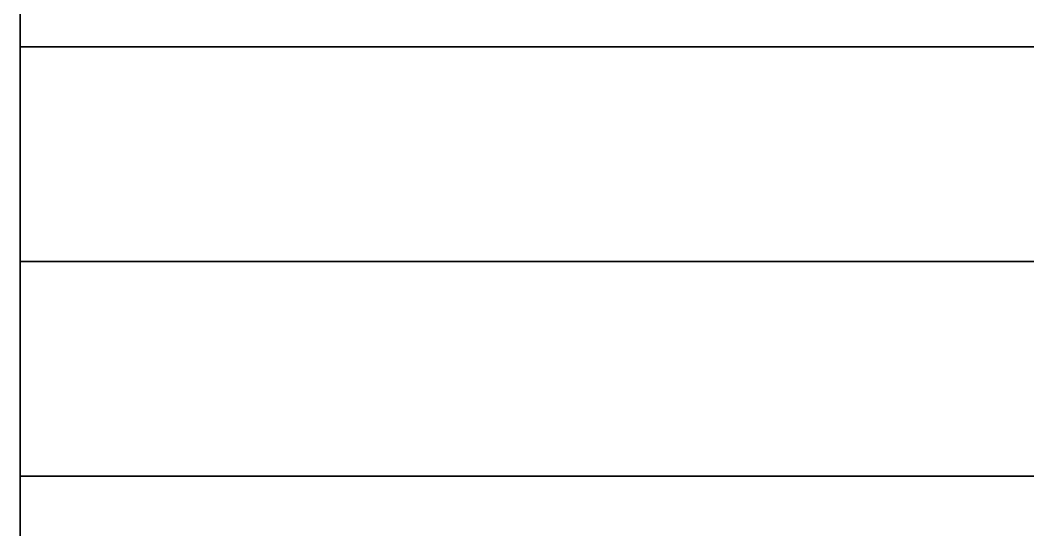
# Model space of a CAD drawing. Extents: x -19 to 297, y 0 to 420.
# Drawn here: x 173.667 to 176.015, y 216.143 to 217.331 of the extents above; entities that cross this region are included whole.
import ezdxf

# ---------------------------------------------------------------- set-up
doc = ezdxf.new("R2010")
doc.units = 0
doc.header["$MEASUREMENT"] = 0
doc.linetypes.add('K5LT_BASIC', pattern=[0])
doc.layers.add('Системный слой', color=7, linetype='Continuous')

# ---------------------------------------------------------------- blocks, each defined once
blk = doc.blocks.new('*U')
at = {"layer": 'Системный слой', "color": 5, "linetype": 'K5LT_BASIC'}
for p, q in [((173.6666, 217.2684), (173.6666, 217.7684)), ((173.6666, 216.7684), (173.6666, 217.2684)), ((173.6666, 217.2684), (183.6666, 217.2684)), ((183.6666, 217.2684), (173.6666, 217.2684)), ((173.6666, 216.2684), (173.6666, 216.7684)), ((173.6666, 216.7684), (183.6666, 216.7684)), ((183.6666, 216.7684), (173.6666, 216.7684)), ((173.6666, 215.7684), (173.6666, 216.2684)), ((173.6666, 216.2684), (183.6666, 216.2684)), ((183.6666, 216.2684), (173.6666, 216.2684))]:
    blk.add_line(p, q, dxfattribs=at)

msp = doc.modelspace()

# ---------------------------------------------------------------- linework, layer by layer
at = {"layer": 'Системный слой', "color": 5, "linetype": 'K5LT_BASIC'}
for p, q in [((173.6666, 223.2684), (173.6666, 213.7684)), ((173.6666, 213.7684), (173.6666, 223.2684)), ((173.6666, 213.7684), (173.6666, 220.2684))]:
    msp.add_line(p, q, dxfattribs=at)

# ---------------------------------------------------------------- block references
at = {"layer": 'Системный слой'}
msp.add_blockref('*U', (0, 0), dxfattribs=at)
msp.add_blockref('*U', (0, 0), dxfattribs=at)
msp.add_blockref('*U', (0, 0), dxfattribs=at)
msp.add_blockref('*U', (0, 0), dxfattribs=at)
msp.add_blockref('*U', (0, 0), dxfattribs=at)
msp.add_blockref('*U', (0, 0), dxfattribs=at)
msp.add_blockref('*U', (0, 0), dxfattribs=at)
msp.add_blockref('*U', (0, 0), dxfattribs=at)
msp.add_blockref('*U', (0, 0), dxfattribs=at)
msp.add_blockref('*U', (0, 0), dxfattribs=at)
msp.add_blockref('*U', (0, 0), dxfattribs=at)
msp.add_blockref('*U', (0, 0), dxfattribs=at)
msp.add_blockref('*U', (0, 0), dxfattribs=at)
msp.add_blockref('*U', (0, 0), dxfattribs=at)
msp.add_blockref('*U', (0, 0), dxfattribs=at)
msp.add_blockref('*U', (0, 0), dxfattribs=at)
msp.add_blockref('*U', (0, 0), dxfattribs=at)
msp.add_blockref('*U', (0, 0), dxfattribs=at)
msp.add_blockref('*U', (0, 0), dxfattribs=at)
msp.add_blockref('*U', (0, 0), dxfattribs=at)
msp.add_blockref('*U', (0, 0), dxfattribs=at)
msp.add_blockref('*U', (0, 0), dxfattribs=at)
msp.add_blockref('*U', (0, 0), dxfattribs=at)
msp.add_blockref('*U', (0, 0), dxfattribs=at)
msp.add_blockref('*U', (0, 0), dxfattribs=at)
msp.add_blockref('*U', (0, 0), dxfattribs=at)
msp.add_blockref('*U', (0, 0), dxfattribs=at)
msp.add_blockref('*U', (0, 0), dxfattribs=at)
msp.add_blockref('*U', (0, 0), dxfattribs=at)
msp.add_blockref('*U', (0, 0), dxfattribs=at)
msp.add_blockref('*U', (0, 0), dxfattribs=at)
msp.add_blockref('*U', (0, 0), dxfattribs=at)
msp.add_blockref('*U', (0, 0), dxfattribs=at)
msp.add_blockref('*U', (0, 0), dxfattribs=at)
msp.add_blockref('*U', (0, 0), dxfattribs=at)
msp.add_blockref('*U', (0, 0), dxfattribs=at)
msp.add_blockref('*U', (0, 0), dxfattribs=at)
msp.add_blockref('*U', (0, 0), dxfattribs=at)
msp.add_blockref('*U', (0, 0), dxfattribs=at)
msp.add_blockref('*U', (0, 0), dxfattribs=at)
msp.add_blockref('*U', (0, 0), dxfattribs=at)
msp.add_blockref('*U', (0, 0), dxfattribs=at)
msp.add_blockref('*U', (0, 0), dxfattribs=at)
msp.add_blockref('*U', (0, 0), dxfattribs=at)
msp.add_blockref('*U', (0, 0), dxfattribs=at)
msp.add_blockref('*U', (0, 0), dxfattribs=at)
msp.add_blockref('*U', (0, 0), dxfattribs=at)
msp.add_blockref('*U', (0, 0), dxfattribs=at)
msp.add_blockref('*U', (0, 0), dxfattribs=at)
msp.add_blockref('*U', (0, 0), dxfattribs=at)
msp.add_blockref('*U', (0, 0), dxfattribs=at)
msp.add_blockref('*U', (0, 0), dxfattribs=at)
msp.add_blockref('*U', (0, 0), dxfattribs=at)
msp.add_blockref('*U', (0, 0), dxfattribs=at)
msp.add_blockref('*U', (0, 0), dxfattribs=at)
msp.add_blockref('*U', (0, 0), dxfattribs=at)
msp.add_blockref('*U', (0, 0), dxfattribs=at)
msp.add_blockref('*U', (0, 0), dxfattribs=at)
msp.add_blockref('*U', (0, 0), dxfattribs=at)
msp.add_blockref('*U', (0, 0), dxfattribs=at)
msp.add_blockref('*U', (0, 0), dxfattribs=at)
msp.add_blockref('*U', (0, 0), dxfattribs=at)
msp.add_blockref('*U', (0, 0), dxfattribs=at)
msp.add_blockref('*U', (0, 0), dxfattribs=at)
msp.add_blockref('*U', (0, 0), dxfattribs=at)
msp.add_blockref('*U', (0, 0), dxfattribs=at)
msp.add_blockref('*U', (0, 0), dxfattribs=at)
msp.add_blockref('*U', (0, 0), dxfattribs=at)
msp.add_blockref('*U', (0, 0), dxfattribs=at)
msp.add_blockref('*U', (0, 0), dxfattribs=at)
msp.add_blockref('*U', (0, 0), dxfattribs=at)
msp.add_blockref('*U', (0, 0), dxfattribs=at)
msp.add_blockref('*U', (0, 0), dxfattribs=at)
msp.add_blockref('*U', (0, 0), dxfattribs=at)
msp.add_blockref('*U', (0, 0), dxfattribs=at)
msp.add_blockref('*U', (0, 0), dxfattribs=at)
msp.add_blockref('*U', (0, 0), dxfattribs=at)
msp.add_blockref('*U', (0, 0), dxfattribs=at)
msp.add_blockref('*U', (0, 0), dxfattribs=at)
msp.add_blockref('*U', (0, 0), dxfattribs=at)
msp.add_blockref('*U', (0, 0), dxfattribs=at)
msp.add_blockref('*U', (0, 0), dxfattribs=at)
msp.add_blockref('*U', (0, 0), dxfattribs=at)
msp.add_blockref('*U', (0, 0), dxfattribs=at)
msp.add_blockref('*U', (0, 0), dxfattribs=at)
msp.add_blockref('*U', (0, 0), dxfattribs=at)
msp.add_blockref('*U', (0, 0), dxfattribs=at)
msp.add_blockref('*U', (0, 0), dxfattribs=at)
msp.add_blockref('*U', (0, 0), dxfattribs=at)
msp.add_blockref('*U', (0, 0), dxfattribs=at)
msp.add_blockref('*U', (0, 0), dxfattribs=at)
msp.add_blockref('*U', (0, 0), dxfattribs=at)
msp.add_blockref('*U', (0, 0), dxfattribs=at)
msp.add_blockref('*U', (0, 0), dxfattribs=at)
msp.add_blockref('*U', (0, 0), dxfattribs=at)
msp.add_blockref('*U', (0, 0), dxfattribs=at)
msp.add_blockref('*U', (0, 0), dxfattribs=at)
msp.add_blockref('*U', (0, 0), dxfattribs=at)
msp.add_blockref('*U', (0, 0), dxfattribs=at)
msp.add_blockref('*U', (0, 0), dxfattribs=at)
msp.add_blockref('*U', (0, 0), dxfattribs=at)
msp.add_blockref('*U', (0, 0), dxfattribs=at)
msp.add_blockref('*U', (0, 0), dxfattribs=at)
msp.add_blockref('*U', (0, 0), dxfattribs=at)
msp.add_blockref('*U', (0, 0), dxfattribs=at)
msp.add_blockref('*U', (0, 0), dxfattribs=at)
msp.add_blockref('*U', (0, 0), dxfattribs=at)
msp.add_blockref('*U', (0, 0), dxfattribs=at)
msp.add_blockref('*U', (0, 0), dxfattribs=at)
msp.add_blockref('*U', (0, 0), dxfattribs=at)
msp.add_blockref('*U', (0, 0), dxfattribs=at)
msp.add_blockref('*U', (0, 0), dxfattribs=at)
msp.add_blockref('*U', (0, 0), dxfattribs=at)
msp.add_blockref('*U', (0, 0), dxfattribs=at)
msp.add_blockref('*U', (0, 0), dxfattribs=at)
msp.add_blockref('*U', (0, 0), dxfattribs=at)
msp.add_blockref('*U', (0, 0), dxfattribs=at)
msp.add_blockref('*U', (0, 0), dxfattribs=at)
msp.add_blockref('*U', (0, 0), dxfattribs=at)
msp.add_blockref('*U', (0, 0), dxfattribs=at)
msp.add_blockref('*U', (0, 0), dxfattribs=at)
msp.add_blockref('*U', (0, 0), dxfattribs=at)
msp.add_blockref('*U', (0, 0), dxfattribs=at)
msp.add_blockref('*U', (0, 0), dxfattribs=at)
msp.add_blockref('*U', (0, 0), dxfattribs=at)
msp.add_blockref('*U', (0, 0), dxfattribs=at)
msp.add_blockref('*U', (0, 0), dxfattribs=at)
msp.add_blockref('*U', (0, 0), dxfattribs=at)
msp.add_blockref('*U', (0, 0), dxfattribs=at)
msp.add_blockref('*U', (0, 0), dxfattribs=at)
msp.add_blockref('*U', (0, 0), dxfattribs=at)
msp.add_blockref('*U', (0, 0), dxfattribs=at)
msp.add_blockref('*U', (0, 0), dxfattribs=at)
msp.add_blockref('*U', (0, 0), dxfattribs=at)
msp.add_blockref('*U', (0, 0), dxfattribs=at)
msp.add_blockref('*U', (0, 0), dxfattribs=at)
msp.add_blockref('*U', (0, 0), dxfattribs=at)
msp.add_blockref('*U', (0, 0), dxfattribs=at)
msp.add_blockref('*U', (0, 0), dxfattribs=at)
msp.add_blockref('*U', (0, 0), dxfattribs=at)
msp.add_blockref('*U', (0, 0), dxfattribs=at)
msp.add_blockref('*U', (0, 0), dxfattribs=at)
msp.add_blockref('*U', (0, 0), dxfattribs=at)
msp.add_blockref('*U', (0, 0), dxfattribs=at)
msp.add_blockref('*U', (0, 0), dxfattribs=at)
msp.add_blockref('*U', (0, 0), dxfattribs=at)
msp.add_blockref('*U', (0, 0), dxfattribs=at)
msp.add_blockref('*U', (0, 0), dxfattribs=at)
msp.add_blockref('*U', (0, 0), dxfattribs=at)
msp.add_blockref('*U', (0, 0), dxfattribs=at)
msp.add_blockref('*U', (0, 0), dxfattribs=at)
msp.add_blockref('*U', (0, 0), dxfattribs=at)
msp.add_blockref('*U', (0, 0), dxfattribs=at)
msp.add_blockref('*U', (0, 0), dxfattribs=at)
msp.add_blockref('*U', (0, 0), dxfattribs=at)
msp.add_blockref('*U', (0, 0), dxfattribs=at)
msp.add_blockref('*U', (0, 0), dxfattribs=at)
msp.add_blockref('*U', (0, 0), dxfattribs=at)
msp.add_blockref('*U', (0, 0), dxfattribs=at)
msp.add_blockref('*U', (0, 0), dxfattribs=at)
msp.add_blockref('*U', (0, 0), dxfattribs=at)
msp.add_blockref('*U', (0, 0), dxfattribs=at)
msp.add_blockref('*U', (0, 0), dxfattribs=at)
msp.add_blockref('*U', (0, 0), dxfattribs=at)
msp.add_blockref('*U', (0, 0), dxfattribs=at)
msp.add_blockref('*U', (0, 0), dxfattribs=at)
msp.add_blockref('*U', (0, 0), dxfattribs=at)
msp.add_blockref('*U', (0, 0), dxfattribs=at)
msp.add_blockref('*U', (0, 0), dxfattribs=at)
msp.add_blockref('*U', (0, 0), dxfattribs=at)
msp.add_blockref('*U', (0, 0), dxfattribs=at)
msp.add_blockref('*U', (0, 0), dxfattribs=at)
msp.add_blockref('*U', (0, 0), dxfattribs=at)
msp.add_blockref('*U', (0, 0), dxfattribs=at)
msp.add_blockref('*U', (0, 0), dxfattribs=at)
msp.add_blockref('*U', (0, 0), dxfattribs=at)
msp.add_blockref('*U', (0, 0), dxfattribs=at)
msp.add_blockref('*U', (0, 0), dxfattribs=at)
msp.add_blockref('*U', (0, 0), dxfattribs=at)
msp.add_blockref('*U', (0, 0), dxfattribs=at)
msp.add_blockref('*U', (0, 0), dxfattribs=at)
msp.add_blockref('*U', (0, 0), dxfattribs=at)
msp.add_blockref('*U', (0, 0), dxfattribs=at)
msp.add_blockref('*U', (0, 0), dxfattribs=at)
msp.add_blockref('*U', (0, 0), dxfattribs=at)
msp.add_blockref('*U', (0, 0), dxfattribs=at)
msp.add_blockref('*U', (0, 0), dxfattribs=at)
msp.add_blockref('*U', (0, 0), dxfattribs=at)
msp.add_blockref('*U', (0, 0), dxfattribs=at)
msp.add_blockref('*U', (0, 0), dxfattribs=at)
msp.add_blockref('*U', (0, 0), dxfattribs=at)
msp.add_blockref('*U', (0, 0), dxfattribs=at)
msp.add_blockref('*U', (0, 0), dxfattribs=at)
msp.add_blockref('*U', (0, 0), dxfattribs=at)
msp.add_blockref('*U', (0, 0), dxfattribs=at)
msp.add_blockref('*U', (0, 0), dxfattribs=at)
msp.add_blockref('*U', (0, 0), dxfattribs=at)
msp.add_blockref('*U', (0, 0), dxfattribs=at)
msp.add_blockref('*U', (0, 0), dxfattribs=at)
msp.add_blockref('*U', (0, 0), dxfattribs=at)
msp.add_blockref('*U', (0, 0), dxfattribs=at)
msp.add_blockref('*U', (0, 0), dxfattribs=at)
msp.add_blockref('*U', (0, 0), dxfattribs=at)
msp.add_blockref('*U', (0, 0), dxfattribs=at)
msp.add_blockref('*U', (0, 0), dxfattribs=at)
msp.add_blockref('*U', (0, 0), dxfattribs=at)
msp.add_blockref('*U', (0, 0), dxfattribs=at)
msp.add_blockref('*U', (0, 0), dxfattribs=at)
msp.add_blockref('*U', (0, 0), dxfattribs=at)
msp.add_blockref('*U', (0, 0), dxfattribs=at)
msp.add_blockref('*U', (0, 0), dxfattribs=at)
msp.add_blockref('*U', (0, 0), dxfattribs=at)
msp.add_blockref('*U', (0, 0), dxfattribs=at)
msp.add_blockref('*U', (0, 0), dxfattribs=at)
msp.add_blockref('*U', (0, 0), dxfattribs=at)
msp.add_blockref('*U', (0, 0), dxfattribs=at)
msp.add_blockref('*U', (0, 0), dxfattribs=at)
msp.add_blockref('*U', (0, 0), dxfattribs=at)
msp.add_blockref('*U', (0, 0), dxfattribs=at)
msp.add_blockref('*U', (0, 0), dxfattribs=at)
msp.add_blockref('*U', (0, 0), dxfattribs=at)
msp.add_blockref('*U', (0, 0), dxfattribs=at)
msp.add_blockref('*U', (0, 0), dxfattribs=at)
msp.add_blockref('*U', (0, 0), dxfattribs=at)
msp.add_blockref('*U', (0, 0), dxfattribs=at)
msp.add_blockref('*U', (0, 0), dxfattribs=at)
msp.add_blockref('*U', (0, 0), dxfattribs=at)
msp.add_blockref('*U', (0, 0), dxfattribs=at)
msp.add_blockref('*U', (0, 0), dxfattribs=at)
msp.add_blockref('*U', (0, 0), dxfattribs=at)
msp.add_blockref('*U', (0, 0), dxfattribs=at)
msp.add_blockref('*U', (0, 0), dxfattribs=at)
msp.add_blockref('*U', (0, 0), dxfattribs=at)
msp.add_blockref('*U', (0, 0), dxfattribs=at)
msp.add_blockref('*U', (0, 0), dxfattribs=at)
msp.add_blockref('*U', (0, 0), dxfattribs=at)
msp.add_blockref('*U', (0, 0), dxfattribs=at)
msp.add_blockref('*U', (0, 0), dxfattribs=at)
msp.add_blockref('*U', (0, 0), dxfattribs=at)
msp.add_blockref('*U', (0, 0), dxfattribs=at)
msp.add_blockref('*U', (0, 0), dxfattribs=at)
msp.add_blockref('*U', (0, 0), dxfattribs=at)
msp.add_blockref('*U', (0, 0), dxfattribs=at)
msp.add_blockref('*U', (0, 0), dxfattribs=at)
msp.add_blockref('*U', (0, 0), dxfattribs=at)
msp.add_blockref('*U', (0, 0), dxfattribs=at)
msp.add_blockref('*U', (0, 0), dxfattribs=at)
msp.add_blockref('*U', (0, 0), dxfattribs=at)
msp.add_blockref('*U', (0, 0), dxfattribs=at)
msp.add_blockref('*U', (0, 0), dxfattribs=at)
msp.add_blockref('*U', (0, 0), dxfattribs=at)
msp.add_blockref('*U', (0, 0), dxfattribs=at)
msp.add_blockref('*U', (0, 0), dxfattribs=at)
msp.add_blockref('*U', (0, 0), dxfattribs=at)
msp.add_blockref('*U', (0, 0), dxfattribs=at)
msp.add_blockref('*U', (0, 0), dxfattribs=at)
msp.add_blockref('*U', (0, 0), dxfattribs=at)
msp.add_blockref('*U', (0, 0), dxfattribs=at)
msp.add_blockref('*U', (0, 0), dxfattribs=at)
msp.add_blockref('*U', (0, 0), dxfattribs=at)
msp.add_blockref('*U', (0, 0), dxfattribs=at)
msp.add_blockref('*U', (0, 0), dxfattribs=at)
msp.add_blockref('*U', (0, 0), dxfattribs=at)
msp.add_blockref('*U', (0, 0), dxfattribs=at)
msp.add_blockref('*U', (0, 0), dxfattribs=at)
msp.add_blockref('*U', (0, 0), dxfattribs=at)
msp.add_blockref('*U', (0, 0), dxfattribs=at)
msp.add_blockref('*U', (0, 0), dxfattribs=at)
msp.add_blockref('*U', (0, 0), dxfattribs=at)
msp.add_blockref('*U', (0, 0), dxfattribs=at)
msp.add_blockref('*U', (0, 0), dxfattribs=at)
msp.add_blockref('*U', (0, 0), dxfattribs=at)
msp.add_blockref('*U', (0, 0), dxfattribs=at)
msp.add_blockref('*U', (0, 0), dxfattribs=at)
msp.add_blockref('*U', (0, 0), dxfattribs=at)
msp.add_blockref('*U', (0, 0), dxfattribs=at)
msp.add_blockref('*U', (0, 0), dxfattribs=at)
msp.add_blockref('*U', (0, 0), dxfattribs=at)
msp.add_blockref('*U', (0, 0), dxfattribs=at)
msp.add_blockref('*U', (0, 0), dxfattribs=at)
msp.add_blockref('*U', (0, 0), dxfattribs=at)
msp.add_blockref('*U', (0, 0), dxfattribs=at)
msp.add_blockref('*U', (0, 0), dxfattribs=at)
msp.add_blockref('*U', (0, 0), dxfattribs=at)
msp.add_blockref('*U', (0, 0), dxfattribs=at)
msp.add_blockref('*U', (0, 0), dxfattribs=at)
msp.add_blockref('*U', (0, 0), dxfattribs=at)
msp.add_blockref('*U', (0, 0), dxfattribs=at)
msp.add_blockref('*U', (0, 0), dxfattribs=at)
msp.add_blockref('*U', (0, 0), dxfattribs=at)
msp.add_blockref('*U', (0, 0), dxfattribs=at)
msp.add_blockref('*U', (0, 0), dxfattribs=at)
msp.add_blockref('*U', (0, 0), dxfattribs=at)
msp.add_blockref('*U', (0, 0), dxfattribs=at)
msp.add_blockref('*U', (0, 0), dxfattribs=at)
msp.add_blockref('*U', (0, 0), dxfattribs=at)
msp.add_blockref('*U', (0, 0), dxfattribs=at)
msp.add_blockref('*U', (0, 0), dxfattribs=at)
msp.add_blockref('*U', (0, 0), dxfattribs=at)
msp.add_blockref('*U', (0, 0), dxfattribs=at)
msp.add_blockref('*U', (0, 0), dxfattribs=at)
msp.add_blockref('*U', (0, 0), dxfattribs=at)
msp.add_blockref('*U', (0, 0), dxfattribs=at)
msp.add_blockref('*U', (0, 0), dxfattribs=at)
msp.add_blockref('*U', (0, 0), dxfattribs=at)
msp.add_blockref('*U', (0, 0), dxfattribs=at)
msp.add_blockref('*U', (0, 0), dxfattribs=at)
msp.add_blockref('*U', (0, 0), dxfattribs=at)
msp.add_blockref('*U', (0, 0), dxfattribs=at)
msp.add_blockref('*U', (0, 0), dxfattribs=at)
msp.add_blockref('*U', (0, 0), dxfattribs=at)
msp.add_blockref('*U', (0, 0), dxfattribs=at)
msp.add_blockref('*U', (0, 0), dxfattribs=at)
msp.add_blockref('*U', (0, 0), dxfattribs=at)
msp.add_blockref('*U', (0, 0), dxfattribs=at)
msp.add_blockref('*U', (0, 0), dxfattribs=at)
msp.add_blockref('*U', (0, 0), dxfattribs=at)
msp.add_blockref('*U', (0, 0), dxfattribs=at)
msp.add_blockref('*U', (0, 0), dxfattribs=at)
msp.add_blockref('*U', (0, 0), dxfattribs=at)
msp.add_blockref('*U', (0, 0), dxfattribs=at)
msp.add_blockref('*U', (0, 0), dxfattribs=at)
msp.add_blockref('*U', (0, 0), dxfattribs=at)
msp.add_blockref('*U', (0, 0), dxfattribs=at)
msp.add_blockref('*U', (0, 0), dxfattribs=at)
msp.add_blockref('*U', (0, 0), dxfattribs=at)
msp.add_blockref('*U', (0, 0), dxfattribs=at)
msp.add_blockref('*U', (0, 0), dxfattribs=at)
msp.add_blockref('*U', (0, 0), dxfattribs=at)
msp.add_blockref('*U', (0, 0), dxfattribs=at)
msp.add_blockref('*U', (0, 0), dxfattribs=at)
msp.add_blockref('*U', (0, 0), dxfattribs=at)
msp.add_blockref('*U', (0, 0), dxfattribs=at)
msp.add_blockref('*U', (0, 0), dxfattribs=at)
msp.add_blockref('*U', (0, 0), dxfattribs=at)
msp.add_blockref('*U', (0, 0), dxfattribs=at)
msp.add_blockref('*U', (0, 0), dxfattribs=at)
msp.add_blockref('*U', (0, 0), dxfattribs=at)
msp.add_blockref('*U', (0, 0), dxfattribs=at)
msp.add_blockref('*U', (0, 0), dxfattribs=at)
msp.add_blockref('*U', (0, 0), dxfattribs=at)
msp.add_blockref('*U', (0, 0), dxfattribs=at)
msp.add_blockref('*U', (0, 0), dxfattribs=at)
msp.add_blockref('*U', (0, 0), dxfattribs=at)
msp.add_blockref('*U', (0, 0), dxfattribs=at)
msp.add_blockref('*U', (0, 0), dxfattribs=at)
msp.add_blockref('*U', (0, 0), dxfattribs=at)
msp.add_blockref('*U', (0, 0), dxfattribs=at)
msp.add_blockref('*U', (0, 0), dxfattribs=at)
msp.add_blockref('*U', (0, 0), dxfattribs=at)
msp.add_blockref('*U', (0, 0), dxfattribs=at)
msp.add_blockref('*U', (0, 0), dxfattribs=at)
msp.add_blockref('*U', (0, 0), dxfattribs=at)
msp.add_blockref('*U', (0, 0), dxfattribs=at)
msp.add_blockref('*U', (0, 0), dxfattribs=at)
msp.add_blockref('*U', (0, 0), dxfattribs=at)
msp.add_blockref('*U', (0, 0), dxfattribs=at)
msp.add_blockref('*U', (0, 0), dxfattribs=at)
msp.add_blockref('*U', (0, 0), dxfattribs=at)
msp.add_blockref('*U', (0, 0), dxfattribs=at)
msp.add_blockref('*U', (0, 0), dxfattribs=at)
msp.add_blockref('*U', (0, 0), dxfattribs=at)
msp.add_blockref('*U', (0, 0), dxfattribs=at)
msp.add_blockref('*U', (0, 0), dxfattribs=at)
msp.add_blockref('*U', (0, 0), dxfattribs=at)
msp.add_blockref('*U', (0, 0), dxfattribs=at)
msp.add_blockref('*U', (0, 0), dxfattribs=at)
msp.add_blockref('*U', (0, 0), dxfattribs=at)
msp.add_blockref('*U', (0, 0), dxfattribs=at)
msp.add_blockref('*U', (0, 0), dxfattribs=at)
msp.add_blockref('*U', (0, 0), dxfattribs=at)
msp.add_blockref('*U', (0, 0), dxfattribs=at)
msp.add_blockref('*U', (0, 0), dxfattribs=at)
msp.add_blockref('*U', (0, 0), dxfattribs=at)
msp.add_blockref('*U', (0, 0), dxfattribs=at)
msp.add_blockref('*U', (0, 0), dxfattribs=at)
msp.add_blockref('*U', (0, 0), dxfattribs=at)
msp.add_blockref('*U', (0, 0), dxfattribs=at)
msp.add_blockref('*U', (0, 0), dxfattribs=at)
msp.add_blockref('*U', (0, 0), dxfattribs=at)
msp.add_blockref('*U', (0, 0), dxfattribs=at)
msp.add_blockref('*U', (0, 0), dxfattribs=at)
msp.add_blockref('*U', (0, 0), dxfattribs=at)
msp.add_blockref('*U', (0, 0), dxfattribs=at)
msp.add_blockref('*U', (0, 0), dxfattribs=at)
msp.add_blockref('*U', (0, 0), dxfattribs=at)
msp.add_blockref('*U', (0, 0), dxfattribs=at)
msp.add_blockref('*U', (0, 0), dxfattribs=at)
msp.add_blockref('*U', (0, 0), dxfattribs=at)
msp.add_blockref('*U', (0, 0), dxfattribs=at)
msp.add_blockref('*U', (0, 0), dxfattribs=at)
msp.add_blockref('*U', (0, 0), dxfattribs=at)
msp.add_blockref('*U', (0, 0), dxfattribs=at)
msp.add_blockref('*U', (0, 0), dxfattribs=at)
msp.add_blockref('*U', (0, 0), dxfattribs=at)
msp.add_blockref('*U', (0, 0), dxfattribs=at)
msp.add_blockref('*U', (0, 0), dxfattribs=at)
msp.add_blockref('*U', (0, 0), dxfattribs=at)
msp.add_blockref('*U', (0, 0), dxfattribs=at)
msp.add_blockref('*U', (0, 0), dxfattribs=at)
msp.add_blockref('*U', (0, 0), dxfattribs=at)
msp.add_blockref('*U', (0, 0), dxfattribs=at)
msp.add_blockref('*U', (0, 0), dxfattribs=at)
msp.add_blockref('*U', (0, 0), dxfattribs=at)
msp.add_blockref('*U', (0, 0), dxfattribs=at)
msp.add_blockref('*U', (0, 0), dxfattribs=at)
msp.add_blockref('*U', (0, 0), dxfattribs=at)
msp.add_blockref('*U', (0, 0), dxfattribs=at)
msp.add_blockref('*U', (0, 0), dxfattribs=at)
msp.add_blockref('*U', (0, 0), dxfattribs=at)
msp.add_blockref('*U', (0, 0), dxfattribs=at)
msp.add_blockref('*U', (0, 0), dxfattribs=at)
msp.add_blockref('*U', (0, 0), dxfattribs=at)
msp.add_blockref('*U', (0, 0), dxfattribs=at)
msp.add_blockref('*U', (0, 0), dxfattribs=at)
msp.add_blockref('*U', (0, 0), dxfattribs=at)
msp.add_blockref('*U', (0, 0), dxfattribs=at)
msp.add_blockref('*U', (0, 0), dxfattribs=at)
msp.add_blockref('*U', (0, 0), dxfattribs=at)
msp.add_blockref('*U', (0, 0), dxfattribs=at)
msp.add_blockref('*U', (0, 0), dxfattribs=at)
msp.add_blockref('*U', (0, 0), dxfattribs=at)
msp.add_blockref('*U', (0, 0), dxfattribs=at)
msp.add_blockref('*U', (0, 0), dxfattribs=at)
msp.add_blockref('*U', (0, 0), dxfattribs=at)
msp.add_blockref('*U', (0, 0), dxfattribs=at)
msp.add_blockref('*U', (0, 0), dxfattribs=at)
msp.add_blockref('*U', (0, 0), dxfattribs=at)
msp.add_blockref('*U', (0, 0), dxfattribs=at)
msp.add_blockref('*U', (0, 0), dxfattribs=at)
msp.add_blockref('*U', (0, 0), dxfattribs=at)
msp.add_blockref('*U', (0, 0), dxfattribs=at)
msp.add_blockref('*U', (0, 0), dxfattribs=at)
msp.add_blockref('*U', (0, 0), dxfattribs=at)
msp.add_blockref('*U', (0, 0), dxfattribs=at)
msp.add_blockref('*U', (0, 0), dxfattribs=at)
msp.add_blockref('*U', (0, 0), dxfattribs=at)
msp.add_blockref('*U', (0, 0), dxfattribs=at)
msp.add_blockref('*U', (0, 0), dxfattribs=at)
msp.add_blockref('*U', (0, 0), dxfattribs=at)
msp.add_blockref('*U', (0, 0), dxfattribs=at)
msp.add_blockref('*U', (0, 0), dxfattribs=at)
msp.add_blockref('*U', (0, 0), dxfattribs=at)
msp.add_blockref('*U', (0, 0), dxfattribs=at)
msp.add_blockref('*U', (0, 0), dxfattribs=at)
msp.add_blockref('*U', (0, 0), dxfattribs=at)
msp.add_blockref('*U', (0, 0), dxfattribs=at)
msp.add_blockref('*U', (0, 0), dxfattribs=at)
msp.add_blockref('*U', (0, 0), dxfattribs=at)
msp.add_blockref('*U', (0, 0), dxfattribs=at)

doc.saveas('drawing.dxf')
